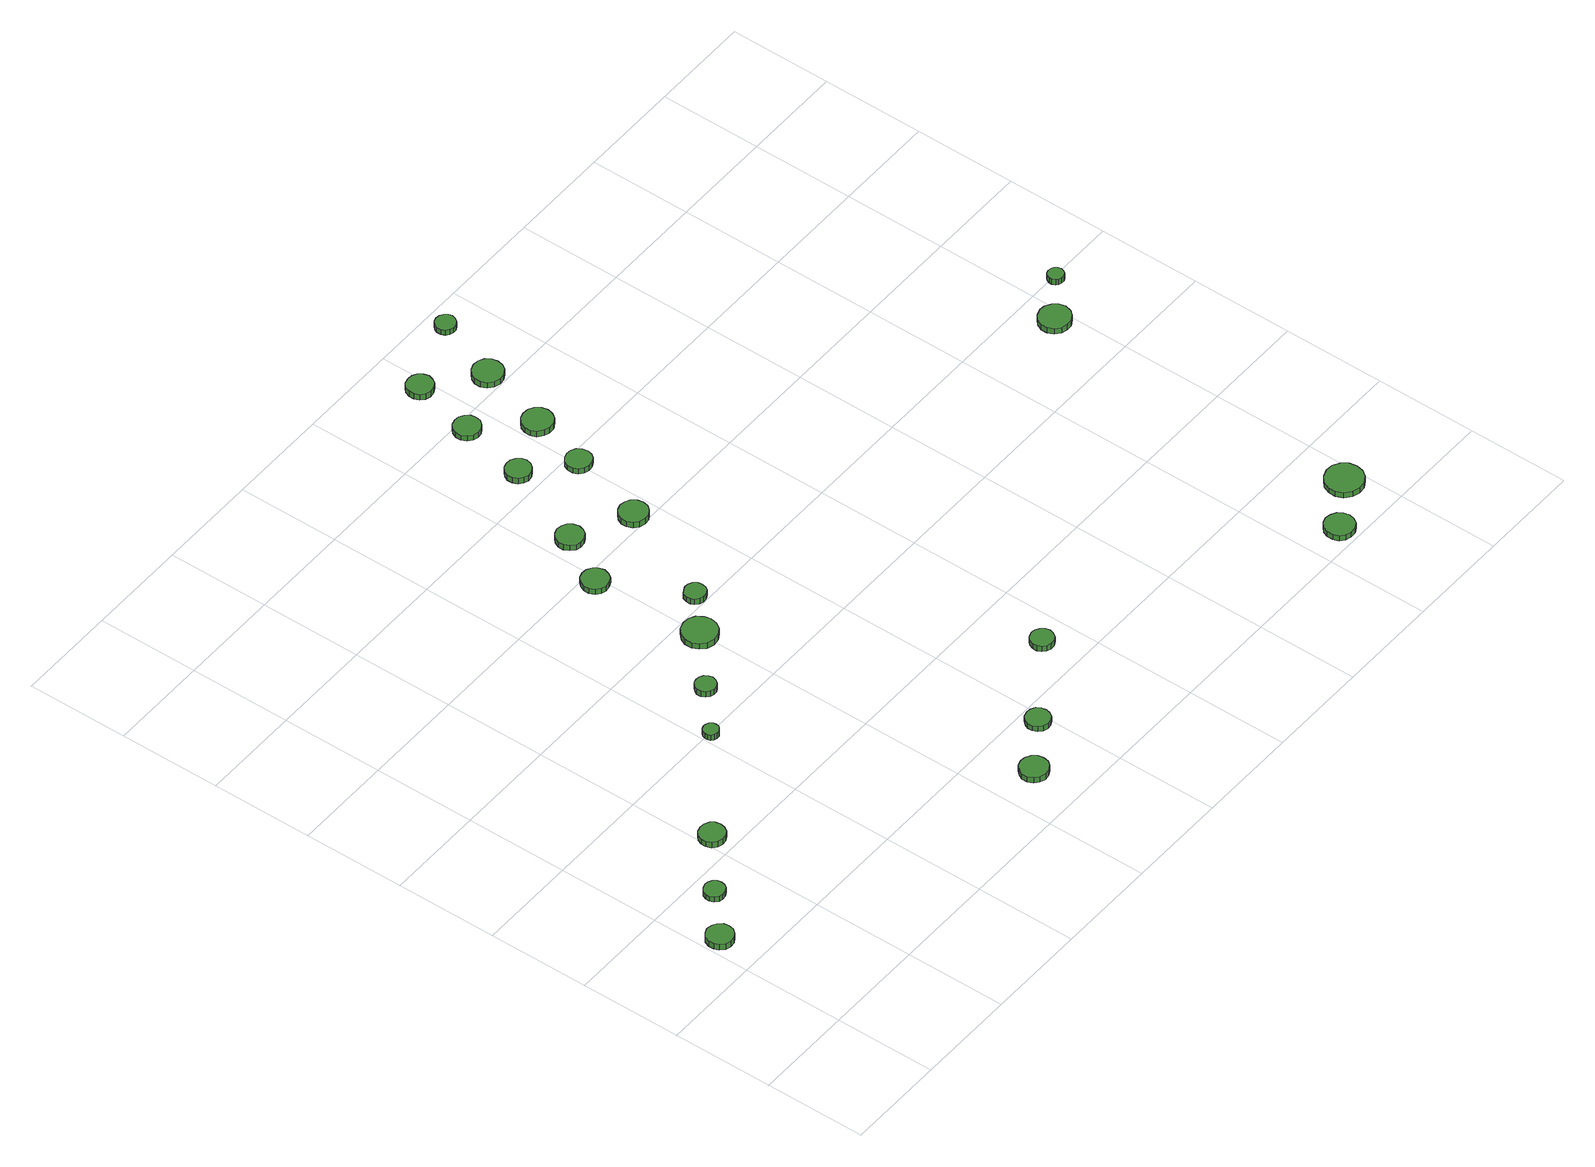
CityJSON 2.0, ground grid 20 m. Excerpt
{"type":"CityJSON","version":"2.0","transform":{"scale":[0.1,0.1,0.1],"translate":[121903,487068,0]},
"CityObjects":{
"tree1":{"type":"SolitaryVegetationObject","attributes":{"function":"something"},"geometry":[{"type":"MultiSurface","lod":"1","boundaries":[[[0,1,2,3,4,5,6,7,8,9,10,11,12,13,14]],[[15,16,17,18,19,20,21,22,23,24,25,26,27,28,29]],[[0,29,28,1]],[[1,28,27,2]],[[2,27,26,3]],[[3,26,25,4]],[[4,25,24,5]],[[5,24,23,6]],[[6,23,22,7]],[[7,22,21,8]],[[8,21,20,9]],[[9,20,19,10]],[[10,19,18,11]],[[11,18,17,12]],[[12,17,16,13]],[[13,16,15,14]],[[14,15,29,0]]]}]},
"tree2":{"type":"SolitaryVegetationObject","attributes":{"function":"something"},"geometry":[{"type":"MultiSurface","lod":"1","boundaries":[[[30,31,32,33,34,35,36,37,38,39,40,41,42,43,44]],[[45,46,47,48,49,50,51,52,53,54,55,56,57,58,59]],[[30,59,58,31]],[[31,58,57,32]],[[32,57,56,33]],[[33,56,55,34]],[[34,55,54,35]],[[35,54,53,36]],[[36,53,52,37]],[[37,52,51,38]],[[38,51,50,39]],[[39,50,49,40]],[[40,49,48,41]],[[41,48,47,42]],[[42,47,46,43]],[[43,46,45,44]],[[44,45,59,30]]]}]},
"tree3":{"type":"SolitaryVegetationObject","attributes":{"function":"something"},"geometry":[{"type":"MultiSurface","lod":"1","boundaries":[[[60,61,62,63,64,65,66,67,68,69,70,71,72,73,74]],[[75,76,77,78,79,80,81,82,83,84,85,86,87,88,89]],[[60,89,88,61]],[[61,88,87,62]],[[62,87,86,63]],[[63,86,85,64]],[[64,85,84,65]],[[65,84,83,66]],[[66,83,82,67]],[[67,82,81,68]],[[68,81,80,69]],[[69,80,79,70]],[[70,79,78,71]],[[71,78,77,72]],[[72,77,76,73]],[[73,76,75,74]],[[74,75,89,60]]]}]},
"tree4":{"type":"SolitaryVegetationObject","attributes":{"function":"something"},"geometry":[{"type":"MultiSurface","lod":"1","boundaries":[[[90,91,92,93,94,95,96,97,98,99,100,101,102,103,104]],[[105,106,107,108,109,110,111,112,113,114,115,116,117,118,119]],[[90,119,118,91]],[[91,118,117,92]],[[92,117,116,93]],[[93,116,115,94]],[[94,115,114,95]],[[95,114,113,96]],[[96,113,112,97]],[[97,112,111,98]],[[98,111,110,99]],[[99,110,109,100]],[[100,109,108,101]],[[101,108,107,102]],[[102,107,106,103]],[[103,106,105,104]],[[104,105,119,90]]]}]},
"tree5":{"type":"SolitaryVegetationObject","attributes":{"function":"something"},"geometry":[{"type":"MultiSurface","lod":"1","boundaries":[[[120,121,122,123,124,125,126,127,128,129,130,131,132,133,134]],[[135,136,137,138,139,140,141,142,143,144,145,146,147,148,149]],[[120,149,148,121]],[[121,148,147,122]],[[122,147,146,123]],[[123,146,145,124]],[[124,145,144,125]],[[125,144,143,126]],[[126,143,142,127]],[[127,142,141,128]],[[128,141,140,129]],[[129,140,139,130]],[[130,139,138,131]],[[131,138,137,132]],[[132,137,136,133]],[[133,136,135,134]],[[134,135,149,120]]]}]},
"tree6":{"type":"SolitaryVegetationObject","attributes":{"function":"something"},"geometry":[{"type":"MultiSurface","lod":"1","boundaries":[[[150,151,152,153,154,155,156,157,158,159,160,161,162,163,164]],[[165,166,167,168,169,170,171,172,173,174,175,176,177,178,179]],[[150,179,178,151]],[[151,178,177,152]],[[152,177,176,153]],[[153,176,175,154]],[[154,175,174,155]],[[155,174,173,156]],[[156,173,172,157]],[[157,172,171,158]],[[158,171,170,159]],[[159,170,169,160]],[[160,169,168,161]],[[161,168,167,162]],[[162,167,166,163]],[[163,166,165,164]],[[164,165,179,150]]]}]},
"tree7":{"type":"SolitaryVegetationObject","attributes":{"function":"something"},"geometry":[{"type":"MultiSurface","lod":"1","boundaries":[[[180,181,182,183,184,185,186,187,188,189,190,191,192,193,194]],[[195,196,197,198,199,200,201,202,203,204,205,206,207,208,209]],[[180,209,208,181]],[[181,208,207,182]],[[182,207,206,183]],[[183,206,205,184]],[[184,205,204,185]],[[185,204,203,186]],[[186,203,202,187]],[[187,202,201,188]],[[188,201,200,189]],[[189,200,199,190]],[[190,199,198,191]],[[191,198,197,192]],[[192,197,196,193]],[[193,196,195,194]],[[194,195,209,180]]]}]},
"tree8":{"type":"SolitaryVegetationObject","attributes":{"function":"something"},"geometry":[{"type":"MultiSurface","lod":"1","boundaries":[[[210,211,212,213,214,215,216,217,218,219,220,221,222,223,224]],[[225,226,227,228,229,230,231,232,233,234,235,236,237,238,239]],[[210,239,238,211]],[[211,238,237,212]],[[212,237,236,213]],[[213,236,235,214]],[[214,235,234,215]],[[215,234,233,216]],[[216,233,232,217]],[[217,232,231,218]],[[218,231,230,219]],[[219,230,229,220]],[[220,229,228,221]],[[221,228,227,222]],[[222,227,226,223]],[[223,226,225,224]],[[224,225,239,210]]]}]},
"tree9":{"type":"SolitaryVegetationObject","attributes":{"function":"something"},"geometry":[{"type":"MultiSurface","lod":"1","boundaries":[[[240,241,242,243,244,245,246,247,248,249,250,251,252,253,254]],[[255,256,257,258,259,260,261,262,263,264,265,266,267,268,269]],[[240,269,268,241]],[[241,268,267,242]],[[242,267,266,243]],[[243,266,265,244]],[[244,265,264,245]],[[245,264,263,246]],[[246,263,262,247]],[[247,262,261,248]],[[248,261,260,249]],[[249,260,259,250]],[[250,259,258,251]],[[251,258,257,252]],[[252,257,256,253]],[[253,256,255,254]],[[254,255,269,240]]]}]},
"tree10":{"type":"SolitaryVegetationObject","attributes":{"function":"something"},"geometry":[{"type":"MultiSurface","lod":"1","boundaries":[[[270,271,272,273,274,275,276,277,278,279,280,281,282,283,284]],[[285,286,287,288,289,290,291,292,293,294,295,296,297,298,299]],[[270,299,298,271]],[[271,298,297,272]],[[272,297,296,273]],[[273,296,295,274]],[[274,295,294,275]],[[275,294,293,276]],[[276,293,292,277]],[[277,292,291,278]],[[278,291,290,279]],[[279,290,289,280]],[[280,289,288,281]],[[281,288,287,282]],[[282,287,286,283]],[[283,286,285,284]],[[284,285,299,270]]]}]},
"tree11":{"type":"SolitaryVegetationObject","attributes":{"function":"something"},"geometry":[{"type":"MultiSurface","lod":"1","boundaries":[[[300,301,302,303,304,305,306,307,308,309,310,311,312,313,314]],[[315,316,317,318,319,320,321,322,323,324,325,326,327,328,329]],[[300,329,328,301]],[[301,328,327,302]],[[302,327,326,303]],[[303,326,325,304]],[[304,325,324,305]],[[305,324,323,306]],[[306,323,322,307]],[[307,322,321,308]],[[308,321,320,309]],[[309,320,319,310]],[[310,319,318,311]],[[311,318,317,312]],[[312,317,316,313]],[[313,316,315,314]],[[314,315,329,300]]]}]},
"tree12":{"type":"SolitaryVegetationObject","attributes":{"function":"something"},"geometry":[{"type":"MultiSurface","lod":"1","boundaries":[[[330,331,332,333,334,335,336,337,338,339,340,341,342,343,344]],[[345,346,347,348,349,350,351,352,353,354,355,356,357,358,359]],[[330,359,358,331]],[[331,358,357,332]],[[332,357,356,333]],[[333,356,355,334]],[[334,355,354,335]],[[335,354,353,336]],[[336,353,352,337]],[[337,352,351,338]],[[338,351,350,339]],[[339,350,349,340]],[[340,349,348,341]],[[341,348,347,342]],[[342,347,346,343]],[[343,346,345,344]],[[344,345,359,330]]]}]},
"tree13":{"type":"SolitaryVegetationObject","attributes":{"function":"something"},"geometry":[{"type":"MultiSurface","lod":"1","boundaries":[[[360,361,362,363,364,365,366,367,368,369,370,371,372,373,374]],[[375,376,377,378,379,380,381,382,383,384,385,386,387,388,389]],[[360,389,388,361]],[[361,388,387,362]],[[362,387,386,363]],[[363,386,385,364]],[[364,385,384,365]],[[365,384,383,366]],[[366,383,382,367]],[[367,382,381,368]],[[368,381,380,369]],[[369,380,379,370]],[[370,379,378,371]],[[371,378,377,372]],[[372,377,376,373]],[[373,376,375,374]],[[374,375,389,360]]]}]},
"tree14":{"type":"SolitaryVegetationObject","attributes":{"function":"something"},"geometry":[{"type":"MultiSurface","lod":"1","boundaries":[[[390,391,392,393,394,395,396,397,398,399,400,401,402,403,404]],[[405,406,407,408,409,410,411,412,413,414,415,416,417,418,419]],[[390,419,418,391]],[[391,418,417,392]],[[392,417,416,393]],[[393,416,415,394]],[[394,415,414,395]],[[395,414,413,396]],[[396,413,412,397]],[[397,412,411,398]],[[398,411,410,399]],[[399,410,409,400]],[[400,409,408,401]],[[401,408,407,402]],[[402,407,406,403]],[[403,406,405,404]],[[404,405,419,390]]]}]},
"tree15":{"type":"SolitaryVegetationObject","attributes":{"function":"something"},"geometry":[{"type":"MultiSurface","lod":"1","boundaries":[[[420,421,422,423,424,425,426,427,428,429,430,431,432,433,434]],[[435,436,437,438,439,440,441,442,443,444,445,446,447,448,449]],[[420,449,448,421]],[[421,448,447,422]],[[422,447,446,423]],[[423,446,445,424]],[[424,445,444,425]],[[425,444,443,426]],[[426,443,442,427]],[[427,442,441,428]],[[428,441,440,429]],[[429,440,439,430]],[[430,439,438,431]],[[431,438,437,432]],[[432,437,436,433]],[[433,436,435,434]],[[434,435,449,420]]]}]},
"tree16":{"type":"SolitaryVegetationObject","attributes":{"function":"something"},"geometry":[{"type":"MultiSurface","lod":"1","boundaries":[[[450,451,452,453,454,455,456,457,458,459,460,461,462,463,464]],[[465,466,467,468,469,470,471,472,473,474,475,476,477,478,479]],[[450,479,478,451]],[[451,478,477,452]],[[452,477,476,453]],[[453,476,475,454]],[[454,475,474,455]],[[455,474,473,456]],[[456,473,472,457]],[[457,472,471,458]],[[458,471,470,459]],[[459,470,469,460]],[[460,469,468,461]],[[461,468,467,462]],[[462,467,466,463]],[[463,466,465,464]],[[464,465,479,450]]]}]},
"tree17":{"type":"SolitaryVegetationObject","attributes":{"function":"something"},"geometry":[{"type":"MultiSurface","lod":"1","boundaries":[[[480,481,482,483,484,485,486,487,488,489,490,491,492,493,494]],[[495,496,497,498,499,500,501,502,503,504,505,506,507,508,509]],[[480,509,508,481]],[[481,508,507,482]],[[482,507,506,483]],[[483,506,505,484]],[[484,505,504,485]],[[485,504,503,486]],[[486,503,502,487]],[[487,502,501,488]],[[488,501,500,489]],[[489,500,499,490]],[[490,499,498,491]],[[491,498,497,492]],[[492,497,496,493]],[[493,496,495,494]],[[494,495,509,480]]]}]},
"tree18":{"type":"SolitaryVegetationObject","attributes":{"function":"something"},"geometry":[{"type":"MultiSurface","lod":"1","boundaries":[[[510,511,512,513,514,515,516,517,518,519,520,521,522,523,524]],[[525,526,527,528,529,530,531,532,533,534,535,536,537,538,539]],[[510,539,538,511]],[[511,538,537,512]],[[512,537,536,513]],[[513,536,535,514]],[[514,535,534,515]],[[515,534,533,516]],[[516,533,532,517]],[[517,532,531,518]],[[518,531,530,519]],[[519,530,529,520]],[[520,529,528,521]],[[521,528,527,522]],[[522,527,526,523]],[[523,526,525,524]],[[524,525,539,510]]]}]},
"tree19":{"type":"SolitaryVegetationObject","attributes":{"function":"something"},"geometry":[{"type":"MultiSurface","lod":"1","boundaries":[[[540,541,542,543,544,545,546,547,548,549,550,551,552,553,554]],[[555,556,557,558,559,560,561,562,563,564,565,566,567,568,569]],[[540,569,568,541]],[[541,568,567,542]],[[542,567,566,543]],[[543,566,565,544]],[[544,565,564,545]],[[545,564,563,546]],[[546,563,562,547]],[[547,562,561,548]],[[548,561,560,549]],[[549,560,559,550]],[[550,559,558,551]],[[551,558,557,552]],[[552,557,556,553]],[[553,556,555,554]],[[554,555,569,540]]]}]},
"tree20":{"type":"SolitaryVegetationObject","attributes":{"function":"something"},"geometry":[{"type":"MultiSurface","lod":"1","boundaries":[[[570,571,572,573,574,575,576,577,578,579,580,581,582,583,584]],[[585,586,587,588,589,590,591,592,593,594,595,596,597,598,599]],[[570,599,598,571]],[[571,598,597,572]],[[572,597,596,573]],[[573,596,595,574]],[[574,595,594,575]],[[575,594,593,576]],[[576,593,592,577]],[[577,592,591,578]],[[578,591,590,579]],[[579,590,589,580]],[[580,589,588,581]],[[581,588,587,582]],[[582,587,586,583]],[[583,586,585,584]],[[584,585,599,570]]]}]},
"tree21":{"type":"SolitaryVegetationObject","attributes":{"function":"something"},"geometry":[{"type":"MultiSurface","lod":"1","boundaries":[[[600,601,602,603,604,605,606,607,608,609,610,611,612,613,614]],[[615,616,617,618,619,620,621,622,623,624,625,626,627,628,629]],[[600,629,628,601]],[[601,628,627,602]],[[602,627,626,603]],[[603,626,625,604]],[[604,625,624,605]],[[605,624,623,606]],[[606,623,622,607]],[[607,622,621,608]],[[608,621,620,609]],[[609,620,619,610]],[[610,619,618,611]],[[611,618,617,612]],[[612,617,616,613]],[[613,616,615,614]],[[614,615,629,600]]]}]},
"tree22":{"type":"SolitaryVegetationObject","attributes":{"function":"something"},"geometry":[{"type":"MultiSurface","lod":"1","boundaries":[[[630,631,632,633,634,635,636,637,638,639,640,641,642,643,644]],[[645,646,647,648,649,650,651,652,653,654,655,656,657,658,659]],[[630,659,658,631]],[[631,658,657,632]],[[632,657,656,633]],[[633,656,655,634]],[[634,655,654,635]],[[635,654,653,636]],[[636,653,652,637]],[[637,652,651,638]],[[638,651,650,639]],[[639,650,649,640]],[[640,649,648,641]],[[641,648,647,642]],[[642,647,646,643]],[[643,646,645,644]],[[644,645,659,630]]]}]},
"tree23":{"type":"SolitaryVegetationObject","attributes":{"function":"something"},"geometry":[{"type":"MultiSurface","lod":"1","boundaries":[[[660,661,662,663,664,665,666,667,668,669,670,671,672,673,674]],[[675,676,677,678,679,680,681,682,683,684,685,686,687,688,689]],[[660,689,688,661]],[[661,688,687,662]],[[662,687,686,663]],[[663,686,685,664]],[[664,685,684,665]],[[665,684,683,666]],[[666,683,682,667]],[[667,682,681,668]],[[668,681,680,669]],[[669,680,679,670]],[[670,679,678,671]],[[671,678,677,672]],[[672,677,676,673]],[[673,676,675,674]],[[674,675,689,660]]]}]},
"tree24":{"type":"SolitaryVegetationObject","attributes":{"function":"something"},"geometry":[{"type":"MultiSurface","lod":"1","boundaries":[[[690,691,692,693,694,695,696,697,698,699,700,701,702,703,704]],[[705,706,707,708,709,710,711,712,713,714,715,716,717,718,719]],[[690,719,718,691]],[[691,718,717,692]],[[692,717,716,693]],[[693,716,715,694]],[[694,715,714,695]],[[695,714,713,696]],[[696,713,712,697]],[[697,712,711,698]],[[698,711,710,699]],[[699,710,709,700]],[[700,709,708,701]],[[701,708,707,702]],[[702,707,706,703]],[[703,706,705,704]],[[704,705,719,690]]]}]}
},
"vertices":[
[57,282,15],[55,292,15],[48,301,15],[39,306,15],[28,308,15],[18,304,15],[10,297,15],[6,287,15],[6,276,15],[10,267,15],[18,259,15],[28,256,15],[39,257,15],[48,262,15],[55,271,15],[55,271,2],[48,262,2],[39,257,2],[28,256,2],[18,259,2],[10,267,2],[6,276,2],[6,287,2],[10,297,2],[18,304,2],[28,308,2],[39,306,2],[48,301,2],[55,292,2],[57,282,2],
[133,356,15],[132,364,15],[127,371,15],[119,375,15],[111,376,15],[103,373,15],[97,368,15],[93,360,15],[93,352,15],[97,344,15],[103,338,15],[111,336,15],[119,337,15],[127,341,15],[132,348,15],[132,348,3],[127,341,3],[119,337,3],[111,336,3],[103,338,3],[97,344,3],[93,352,3],[93,360,3],[97,368,3],[103,373,3],[111,376,3],[119,375,3],[127,371,3],[132,364,3],[133,356,3],
[242,441,18],[240,451,18],[234,459,18],[225,464,18],[215,465,18],[205,462,18],[197,455,18],[193,446,18],[193,436,18],[197,426,18],[205,419,18],[215,416,18],[225,417,18],[234,422,18],[240,431,18],[240,431,5],[234,422,5],[225,417,5],[215,416,5],[205,419,5],[197,426,5],[193,436,5],[193,446,5],[197,455,5],[205,462,5],[215,465,5],[225,464,5],[234,459,5],[240,451,5],[242,441,5],
[431,595,17],[430,601,17],[426,606,17],[421,609,17],[415,610,17],[409,608,17],[404,604,17],[402,598,17],[402,592,17],[404,586,17],[409,582,17],[415,580,17],[421,581,17],[426,584,17],[430,589,17],[430,589,4],[426,584,4],[421,581,4],[415,580,4],[409,582,4],[404,586,4],[402,592,4],[402,598,4],[404,604,4],[409,608,4],[415,610,4],[421,609,4],[426,606,4],[430,601,4],[431,595,4],
[520,670,15],[518,678,15],[513,685,15],[506,689,15],[498,690,15],[490,688,15],[484,682,15],[480,674,15],[480,666,15],[484,658,15],[490,653,15],[498,650,15],[506,651,15],[513,655,15],[518,662,15],[518,662,2],[513,655,2],[506,651,2],[498,650,2],[490,653,2],[484,658,2],[480,666,2],[480,674,2],[484,682,2],[490,688,2],[498,690,2],[506,689,2],[513,685,2],[518,678,2],[520,670,2],
[710,97,16],[708,108,16],[701,117,16],[691,123,16],[680,124,16],[669,121,16],[661,113,16],[656,103,16],[656,91,16],[661,81,16],[669,74,16],[680,70,16],[691,71,16],[701,77,16],[708,86,16],[708,86,3],[701,77,3],[691,71,3],[680,70,3],[669,74,3],[661,81,3],[656,91,3],[656,103,3],[661,113,3],[669,121,3],[680,124,3],[691,123,3],[701,117,3],[708,108,3],[710,97,3],
[631,758,15],[628,771,15],[620,783,15],[608,790,15],[594,791,15],[580,787,15],[570,777,15],[564,765,15],[564,750,15],[570,738,15],[580,728,15],[594,724,15],[608,725,15],[620,732,15],[628,744,15],[628,744,2],[620,732,2],[608,725,2],[594,724,2],[580,728,2],[570,738,2],[564,750,2],[564,765,2],[570,777,2],[580,787,2],[594,791,2],[608,790,2],[620,783,2],[628,771,2],[631,758,2],
[807,165,14],[805,175,14],[800,183,14],[791,188,14],[782,189,14],[772,186,14],[765,179,14],[761,170,14],[761,161,14],[765,152,14],[772,145,14],[782,142,14],[791,143,14],[800,148,14],[805,156,14],[805,156,2],[800,148,2],[791,143,2],[782,142,2],[772,145,2],[765,152,2],[761,161,2],[761,170,2],[765,179,2],[772,186,2],[782,189,2],[791,188,2],[800,183,2],[805,175,2],[807,165,2],
[614,977,15],[611,988,15],[605,996,15],[595,1002,15],[584,1003,15],[574,1000,15],[566,992,15],[561,982,15],[561,971,15],[566,961,15],[574,954,15],[584,950,15],[595,952,15],[605,957,15],[611,966,15],[611,966,3],[605,957,3],[595,952,3],[584,950,3],[574,954,3],[566,961,3],[561,971,3],[561,982,3],[566,992,3],[574,1000,3],[584,1003,3],[595,1002,3],[605,996,3],[611,988,3],[614,977,3],
[688,822,15],[687,830,15],[682,837,15],[674,841,15],[666,842,15],[658,839,15],[651,834,15],[648,826,15],[648,817,15],[651,810,15],[658,804,15],[666,801,15],[674,802,15],[682,806,15],[687,813,15],[687,813,2],[682,806,2],[674,802,2],[666,801,2],[658,804,2],[651,810,2],[648,817,2],[648,826,2],[651,834,2],[658,839,2],[666,842,2],[674,841,2],[682,837,2],[687,830,2],[688,822,2],
[670,1074,18],[667,1085,18],[661,1094,18],[651,1099,18],[640,1101,18],[630,1097,18],[622,1090,18],[617,1080,18],[617,1069,18],[622,1059,18],[630,1051,18],[640,1048,18],[651,1049,18],[661,1055,18],[667,1064,18],[667,1064,5],[661,1055,5],[651,1049,5],[640,1048,5],[630,1051,5],[622,1059,5],[617,1069,5],[617,1080,5],[622,1090,5],[630,1097,5],[640,1101,5],[651,1099,5],[661,1094,5],[667,1085,5],[670,1074,5],
[964,277,15],[962,286,15],[956,293,15],[948,298,15],[939,299,15],[930,296,15],[924,290,15],[920,281,15],[920,272,15],[924,264,15],[930,258,15],[939,255,15],[948,256,15],[956,260,15],[962,268,15],[962,268,2],[956,260,2],[948,256,2],[939,255,2],[930,258,2],[924,264,2],[920,272,2],[920,281,2],[924,290,2],[930,296,2],[939,299,2],[948,298,2],[956,293,2],[962,286,2],[964,277,2],
[782,1021,19],[780,1032,19],[773,1042,19],[763,1047,19],[752,1049,19],[741,1045,19],[732,1037,19],[727,1027,19],[727,1016,19],[732,1005,19],[741,997,19],[752,994,19],[763,995,19],[773,1001,19],[780,1010,19],[780,1010,6],[773,1001,6],[763,995,6],[752,994,6],[741,997,6],[732,1005,6],[727,1016,6],[727,1027,6],[732,1037,6],[741,1045,6],[752,1049,6],[763,1047,6],[773,1042,6],[780,1032,6],[782,1021,6],
[742,1243,18],[740,1253,18],[734,1261,18],[725,1266,18],[714,1267,18],[705,1264,18],[697,1257,18],[693,1248,18],[693,1238,18],[697,1228,18],[705,1222,18],[714,1218,18],[725,1220,18],[734,1225,18],[740,1233,18],[740,1233,5],[734,1225,5],[725,1220,5],[714,1218,5],[705,1222,5],[697,1228,5],[693,1238,5],[693,1248,5],[697,1257,5],[705,1264,5],[714,1267,5],[725,1266,5],[734,1261,5],[740,1253,5],[742,1243,5],
[823,1173,19],[821,1183,19],[815,1192,19],[806,1197,19],[796,1198,19],[786,1195,19],[778,1188,19],[774,1179,19],[774,1168,19],[778,1159,19],[786,1152,19],[796,1149,19],[806,1150,19],[815,1155,19],[821,1163,19],[821,1163,7],[815,1155,7],[806,1150,7],[796,1149,7],[786,1152,7],[778,1159,7],[774,1168,7],[774,1179,7],[778,1188,7],[786,1195,7],[796,1198,7],[806,1197,7],[815,1192,7],[821,1183,7],[823,1173,7],
[775,1378,14],[773,1389,14],[766,1397,14],[757,1403,14],[747,1404,14],[737,1401,14],[729,1394,14],[724,1384,14],[724,1373,14],[729,1363,14],[737,1356,14],[747,1353,14],[757,1354,14],[766,1359,14],[773,1368,14],[773,1368,2],[766,1359,2],[757,1354,2],[747,1353,2],[737,1356,2],[729,1363,2],[724,1373,2],[724,1384,2],[729,1394,2],[737,1401,2],[747,1404,2],[757,1403,2],[766,1397,2],[773,1389,2],[775,1378,2],
[865,1291,14],[862,1303,14],[855,1313,14],[844,1319,14],[832,1320,14],[821,1317,14],[811,1308,14],[806,1297,14],[806,1285,14],[811,1274,14],[821,1266,14],[832,1262,14],[844,1263,14],[855,1269,14],[862,1279,14],[862,1279,1],[855,1269,1],[844,1263,1],[832,1262,1],[821,1266,1],[811,1274,1],[806,1285,1],[806,1297,1],[811,1308,1],[821,1317,1],[832,1320,1],[844,1319,1],[855,1313,1],[862,1303,1],[865,1291,1],
[806,1504,14],[803,1514,14],[797,1523,14],[788,1528,14],[777,1529,14],[767,1526,14],[759,1519,14],[755,1509,14],[755,1499,14],[759,1489,14],[767,1482,14],[777,1479,14],[788,1480,14],[797,1485,14],[803,1494,14],[803,1494,1],[797,1485,1],[788,1480,1],[777,1479,1],[767,1482,1],[759,1489,1],[755,1499,1],[755,1509,1],[759,1519,1],[767,1526,1],[777,1529,1],[788,1528,1],[797,1523,1],[803,1514,1],[806,1504,1],
[906,1431,14],[904,1443,14],[897,1453,14],[886,1459,14],[874,1460,14],[862,1456,14],[853,1448,14],[848,1437,14],[848,1425,14],[853,1414,14],[862,1406,14],[874,1402,14],[886,1403,14],[897,1409,14],[904,1419,14],[904,1419,1],[897,1409,1],[886,1403,1],[874,1402,1],[862,1406,1],[853,1414,1],[848,1425,1],[848,1437,1],[853,1448,1],[862,1456,1],[874,1460,1],[886,1459,1],[897,1453,1],[904,1443,1],[906,1431,1],
[944,1559,17],[942,1567,17],[937,1573,17],[930,1577,17],[922,1578,17],[914,1576,17],[908,1570,17],[905,1563,17],[905,1555,17],[908,1547,17],[914,1542,17],[922,1539,17],[930,1540,17],[937,1544,17],[942,1551,17],[942,1551,5],[937,1544,5],[930,1540,5],[922,1539,5],[914,1542,5],[908,1547,5],[905,1555,5],[905,1563,5],[908,1570,5],[914,1576,5],[922,1578,5],[930,1577,5],[937,1573,5],[942,1567,5],[944,1559,5],
[1501,36,14],[1498,48,14],[1492,57,14],[1481,63,14],[1469,65,14],[1458,61,14],[1449,53,14],[1445,42,14],[1445,30,14],[1449,19,14],[1458,12,14],[1469,8,14],[1481,9,14],[1492,15,14],[1498,25,14],[1498,25,2],[1492,15,2],[1481,9,2],[1469,8,2],[1458,12,2],[1449,19,2],[1445,30,2],[1445,42,2],[1449,53,2],[1458,61,2],[1469,65,2],[1481,63,2],[1492,57,2],[1498,48,2],[1501,36,2],
[1603,98,14],[1600,113,14],[1591,125,14],[1578,133,14],[1563,134,14],[1549,129,14],[1537,119,14],[1531,105,14],[1531,90,14],[1537,76,14],[1549,66,14],[1563,62,14],[1578,63,14],[1591,71,14],[1600,83,14],[1600,83,2],[1591,71,2],[1578,63,2],[1563,62,2],[1549,66,2],[1537,76,2],[1531,90,2],[1531,105,2],[1537,119,2],[1549,129,2],[1563,134,2],[1578,133,2],[1591,125,2],[1600,113,2],[1603,98,2],
[1602,730,20],[1599,742,20],[1591,752,20],[1580,759,20],[1568,760,20],[1556,756,20],[1546,748,20],[1541,736,20],[1541,724,20],[1546,712,20],[1556,703,20],[1568,700,20],[1580,701,20],[1591,707,20],[1599,717,20],[1599,717,7],[1591,707,7],[1580,701,7],[1568,700,7],[1556,703,7],[1546,712,7],[1541,724,7],[1541,736,7],[1546,748,7],[1556,756,7],[1568,760,7],[1580,759,7],[1591,752,7],[1599,742,7],[1602,730,7],
[1673,794,16],[1672,800,16],[1668,805,16],[1663,808,16],[1656,809,16],[1650,807,16],[1646,803,16],[1643,797,16],[1643,791,16],[1646,785,16],[1650,781,16],[1656,779,16],[1663,779,16],[1668,782,16],[1672,788,16],[1672,788,3],[1668,782,3],[1663,779,3],[1656,779,3],[1650,781,3],[1646,785,3],[1643,791,3],[1643,797,3],[1646,803,3],[1650,807,3],[1656,809,3],[1663,808,3],[1668,805,3],[1672,800,3],[1673,794,3]
]}
